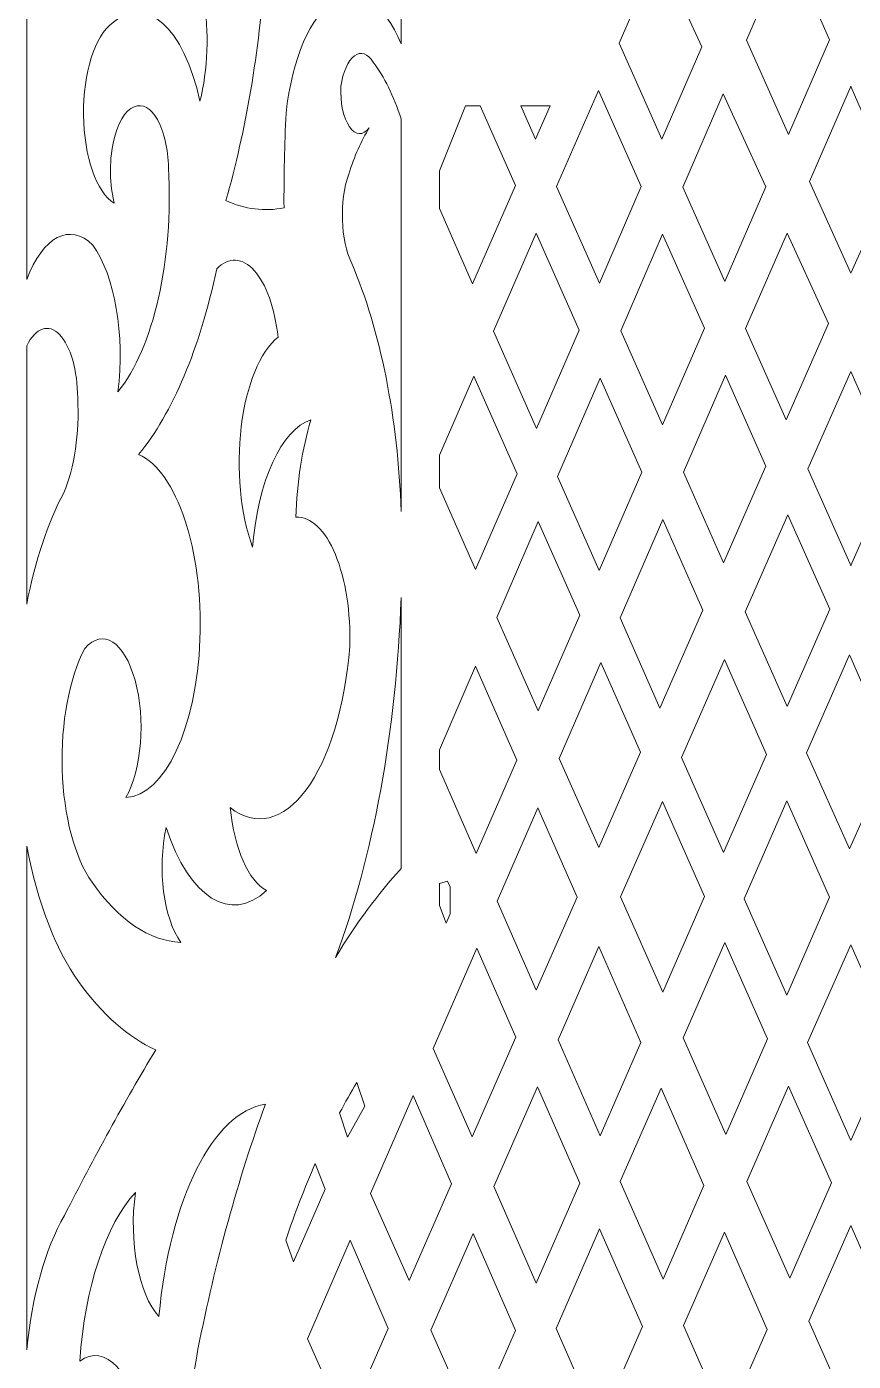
# Model space of a CAD drawing. Header units: millimetres. Extents: x -98 to 307, y -584 to 79.
# Drawn here: x 105.1 to 150.9, y -389 to -315 of the extents above; entities that cross this region are included whole.
import ezdxf

# ---------------------------------------------------------------- set-up
doc = ezdxf.new("R2010")
doc.units = ezdxf.units.MM
doc.header["$MEASUREMENT"] = 0
doc.layers.add('layer 1', color=7, linetype='Continuous')

msp = doc.modelspace()

# ---------------------------------------------------------------- linework, layer by layer
at = {"layer": 'layer 1', "lineweight": 9}
for points, knots in [([(105.0923, -305.7275), (105.0923, -305.7275), (105.0923, -329.0081), (105.0923, -329.0081), (105.0923, -329.0081), (106.001, -326.6092), (107.4861, -325.8355), (108.7602, -327.0974), (108.7602, -327.0974), (109.9796, -328.7672), (110.5517, -332.1077), (110.1521, -335.225), (110.1521, -335.225), (112.1309, -332.8307), (113.2499, -327.8787), (112.9583, -322.8064), (112.9583, -322.8064), (112.9301, -321.7553), (112.7058, -320.7826), (112.3422, -320.1354), (112.3422, -320.1354), (111.9787, -319.4883), (111.511, -319.2292), (111.0581, -319.424), (111.0581, -319.424), (110.5465, -319.6107), (110.1084, -320.3628), (109.8874, -321.4333), (109.8874, -321.4333), (109.6663, -322.5037), (109.691, -323.7544), (109.9533, -324.7751), (109.9533, -324.7751), (108.9678, -324.1982), (108.27, -322.1963), (108.2443, -319.8728), (108.2443, -319.8728), (108.2186, -317.5493), (108.8714, -315.4694), (109.8428, -314.7797), (109.8428, -314.7797), (111.7107, -313.1399), (113.8178, -315.0218), (114.7038, -319.1212), (114.7038, -319.1212), (115.1394, -317.3738), (115.219, -315.2788), (114.9217, -313.3862), (114.9217, -313.3862), (114.6243, -311.4934), (113.9797, -309.9924), (113.1571, -309.2771), (113.1571, -309.2771), (114.0356, -307.8702), (115.1647, -307.5667), (116.1621, -308.4693), (116.1621, -308.4693), (115.8378, -305.136), (114.7639, -302.4458), (113.3409, -301.4019), (113.3409, -301.4019), (111.9179, -300.358), (110.3593, -301.1169), (109.2463, -303.3958), (109.2463, -303.3958), (109.0425, -302.2148), (109.0544, -300.8965), (109.2794, -299.7358), (109.2794, -299.7358), (109.314, -299.4323), (109.2748, -299.1098), (109.1766, -298.8907), (109.1766, -298.8907), (109.0784, -298.6715), (108.9363, -298.5895), (108.8043, -298.6757), (108.8043, -298.6757), (108.0904, -299.2141), (107.5066, -300.4062), (107.1924, -301.9665), (107.1924, -301.9665), (106.8781, -303.5268), (106.8617, -305.3153), (107.1472, -306.9044), (107.1472, -306.9044), (107.5021, -308.6701), (108.2412, -309.8716), (109.0877, -310.0588), (109.0877, -310.0588), (109.9342, -310.2459), (110.7604, -309.3906), (111.2569, -307.8131), (111.2569, -307.8131), (111.0158, -309.9571), (110.3467, -311.7164), (109.4511, -312.5608), (109.4511, -312.5608), (108.5554, -313.4051), (107.538, -313.2359), (106.7053, -312.1041), (106.7053, -312.1041), (105.8613, -310.4682), (105.2913, -308.215), (105.0923, -305.7276)], [0, 0, 0, 0, 0.037037, 0.037037, 0.037037, 0.037037, 0.0740741, 0.0740741, 0.0740741, 0.0740741, 0.1111111, 0.1111111, 0.1111111, 0.1111111, 0.1481481, 0.1481481, 0.1481481, 0.1481481, 0.1851852, 0.1851852, 0.1851852, 0.1851852, 0.2222222, 0.2222222, 0.2222222, 0.2222222, 0.2592593, 0.2592593, 0.2592593, 0.2592593, 0.2962963, 0.2962963, 0.2962963, 0.2962963, 0.3333333, 0.3333333, 0.3333333, 0.3333333, 0.3703704, 0.3703704, 0.3703704, 0.3703704, 0.4074074, 0.4074074, 0.4074074, 0.4074074, 0.4444444, 0.4444444, 0.4444444, 0.4444444, 0.4814815, 0.4814815, 0.4814815, 0.4814815, 0.5185185, 0.5185185, 0.5185185, 0.5185185, 0.5555556, 0.5555556, 0.5555556, 0.5555556, 0.5925926, 0.5925926, 0.5925926, 0.5925926, 0.6296296, 0.6296296, 0.6296296, 0.6296296, 0.6666667, 0.6666667, 0.6666667, 0.6666667, 0.7037037, 0.7037037, 0.7037037, 0.7037037, 0.7407407, 0.7407407, 0.7407407, 0.7407407, 0.7777778, 0.7777778, 0.7777778, 0.7777778, 0.8148148, 0.8148148, 0.8148148, 0.8148148, 0.8518519, 0.8518519, 0.8518519, 0.8518519, 0.8888889, 0.8888889, 0.8888889, 0.8888889, 0.9259259, 0.9259259, 0.9259259, 0.9259259, 1, 1, 1, 1]), ([(134.678, -308.7217), (133.7525, -310.046), (132.628, -310.4338), (131.5726, -309.7928), (131.5726, -309.7928), (130.5172, -309.1516), (129.6254, -307.539), (129.11, -305.3394), (129.11, -305.3394), (128.6407, -308.115), (127.4505, -309.9009), (126.1492, -309.7818), (126.1492, -309.7818), (126.5886, -307.7894), (126.6524, -305.4733), (126.326, -303.3706), (126.326, -303.3706), (124.6577, -309.6617), (121.4818, -313.0001), (118.3053, -311.8012), (118.3053, -311.8012), (117.995, -316.381), (117.2564, -320.7544), (116.14, -324.6237), (116.14, -324.6237), (117.2013, -325.1104), (118.2877, -325.2464), (119.3659, -325.0276), (119.3659, -325.0276), (119.3577, -323.274), (119.3946, -321.521), (119.4764, -319.7774), (119.4764, -319.7774), (119.8131, -316.7367), (120.8462, -314.3538), (122.1739, -313.556), (122.1739, -313.556), (123.5015, -312.7581), (124.9141, -313.6712), (125.8619, -315.94), (125.8619, -315.94), (125.8619, -315.94), (125.8619, -312.8107), (125.8619, -312.8107), (125.8619, -312.8107), (125.8619, -312.8107), (133.9489, -312.8107), (133.9489, -312.8107), (133.9489, -312.8107), (134.1864, -311.4427), (134.4295, -310.0796), (134.678, -308.7218)], [0, 0, 0, 0, 0.0714286, 0.0714286, 0.0714286, 0.0714286, 0.1428571, 0.1428571, 0.1428571, 0.1428571, 0.2142857, 0.2142857, 0.2142857, 0.2142857, 0.2857143, 0.2857143, 0.2857143, 0.2857143, 0.3571429, 0.3571429, 0.3571429, 0.3571429, 0.4285714, 0.4285714, 0.4285714, 0.4285714, 0.5, 0.5, 0.5, 0.5, 0.5714286, 0.5714286, 0.5714286, 0.5714286, 0.6428571, 0.6428571, 0.6428571, 0.6428571, 0.7142857, 0.7142857, 0.7142857, 0.7142857, 0.7857143, 0.7857143, 0.7857143, 0.7857143, 0.8571429, 0.8571429, 0.8571429, 0.8571429, 1, 1, 1, 1]), ([(140.1453, -310.8716), (140.1453, -310.8716), (137.954, -315.8948), (137.954, -315.8948), (137.954, -315.8948), (137.954, -315.8948), (140.3164, -321.2218), (140.3164, -321.2218), (140.3164, -321.2218), (140.3164, -321.2218), (142.535, -316.0919), (142.535, -316.0919), (142.535, -316.0919), (142.535, -316.0919), (140.1453, -310.8716), (140.1453, -310.8716)], [0, 0, 0, 0, 0.2, 0.2, 0.2, 0.2, 0.4, 0.4, 0.4, 0.4, 0.6, 0.6, 0.6, 0.6, 1, 1, 1, 1]), ([(147.3043, -310.4444), (147.3043, -310.4444), (149.6305, -315.7119), (149.6305, -315.7119), (149.6305, -315.7119), (149.6305, -315.7119), (147.3529, -320.9563), (147.3529, -320.9563), (147.3529, -320.9563), (147.3529, -320.9563), (145.0201, -315.7235), (145.0201, -315.7235), (145.0201, -315.7235), (145.0201, -315.7235), (147.3043, -310.4444), (147.3043, -310.4444)], [0, 0, 0, 0, 0.2, 0.2, 0.2, 0.2, 0.4, 0.4, 0.4, 0.4, 0.6, 0.6, 0.6, 0.6, 1, 1, 1, 1]), ([(124.0943, -320.5851), (123.657, -321.2982), (123.2728, -322.1676), (122.9564, -323.1597), (122.9564, -323.1597), (122.4259, -324.6463), (122.4988, -326.8222), (123.1221, -328.107), (123.1221, -328.107), (124.7165, -331.815), (125.6868, -336.6899), (125.8619, -341.8724), (125.8619, -341.8724), (125.8619, -341.8724), (125.8619, -340.8893), (125.8619, -340.8893), (125.8619, -340.8893), (125.8619, -340.8893), (125.8619, -320.1008), (125.8619, -320.1008), (125.8619, -320.1008), (125.4459, -318.8206), (124.9195, -317.7485), (124.3153, -316.9504), (124.3153, -316.9504), (124.0101, -316.4648), (123.623, -316.3338), (123.2694, -316.5966), (123.2694, -316.5966), (122.9157, -316.8593), (122.6363, -317.4854), (122.5145, -318.2882), (122.5145, -318.2882), (122.4785, -319.1856), (122.665, -320.0538), (122.9978, -320.5377), (122.9978, -320.5377), (123.3305, -321.0215), (123.7538, -321.0399), (124.0943, -320.5852)], [0, 0, 0, 0, 0.0909091, 0.0909091, 0.0909091, 0.0909091, 0.1818182, 0.1818182, 0.1818182, 0.1818182, 0.2727273, 0.2727273, 0.2727273, 0.2727273, 0.3636364, 0.3636364, 0.3636364, 0.3636364, 0.4545455, 0.4545455, 0.4545455, 0.4545455, 0.5454545, 0.5454545, 0.5454545, 0.5454545, 0.6363636, 0.6363636, 0.6363636, 0.6363636, 0.7272727, 0.7272727, 0.7272727, 0.7272727, 0.8181818, 0.8181818, 0.8181818, 0.8181818, 1, 1, 1, 1]), ([(150.8077, -328.6564), (150.8077, -328.6564), (153.1007, -323.5621), (153.1007, -323.5621), (153.1007, -323.5621), (153.1007, -323.5621), (150.8297, -318.3274), (150.8297, -318.3274), (150.8297, -318.3274), (150.8297, -318.3274), (150.8061, -318.2755), (150.8061, -318.2755), (150.8061, -318.2755), (150.8061, -318.2755), (150.7856, -318.3274), (150.7856, -318.3274), (150.7856, -318.3274), (150.7856, -318.3274), (148.5146, -323.5621), (148.5146, -323.5621), (148.5146, -323.5621), (148.5146, -323.5621), (150.8077, -328.6564), (150.8077, -328.6564)], [0, 0, 0, 0, 0.1428571, 0.1428571, 0.1428571, 0.1428571, 0.2857143, 0.2857143, 0.2857143, 0.2857143, 0.4285714, 0.4285714, 0.4285714, 0.4285714, 0.5714286, 0.5714286, 0.5714286, 0.5714286, 0.7142857, 0.7142857, 0.7142857, 0.7142857, 1, 1, 1, 1]), ([(136.8098, -318.5177), (136.8098, -318.5177), (134.4877, -323.8407), (134.4877, -323.8407), (134.4877, -323.8407), (134.4877, -323.8407), (136.8652, -329.2015), (136.8652, -329.2015), (136.8652, -329.2015), (136.8652, -329.2015), (139.1833, -323.8416), (139.1833, -323.8416), (139.1833, -323.8416), (139.1833, -323.8416), (136.8098, -318.5177), (136.8098, -318.5177)], [0, 0, 0, 0, 0.2, 0.2, 0.2, 0.2, 0.4, 0.4, 0.4, 0.4, 0.6, 0.6, 0.6, 0.6, 1, 1, 1, 1]), ([(143.7306, -318.7035), (143.7306, -318.7035), (141.493, -323.875), (141.493, -323.875), (141.493, -323.875), (141.493, -323.875), (143.8132, -329.1067), (143.8132, -329.1067), (143.8132, -329.1067), (143.8132, -329.1067), (146.0915, -323.8607), (146.0915, -323.8607), (146.0915, -323.8607), (146.0915, -323.8607), (143.7306, -318.7035), (143.7306, -318.7035)], [0, 0, 0, 0, 0.2, 0.2, 0.2, 0.2, 0.4, 0.4, 0.4, 0.4, 0.6, 0.6, 0.6, 0.6, 1, 1, 1, 1]), ([(132.199, -323.7972), (132.199, -323.7972), (129.8292, -329.2502), (129.8292, -329.2502), (129.8292, -329.2502), (129.8292, -329.2502), (127.9831, -325.0692), (127.9831, -325.0692), (127.9831, -325.0692), (127.9831, -325.0692), (127.9831, -322.9714), (127.9831, -322.9714), (127.9831, -322.9714), (127.9831, -322.9714), (129.4324, -319.3736), (129.4324, -319.3736), (129.4324, -319.3736), (129.4324, -319.3736), (130.2465, -319.3736), (130.2465, -319.3736), (130.2465, -319.3736), (130.2465, -319.3736), (132.199, -323.7972), (132.199, -323.7972)], [0, 0, 0, 0, 0.1428571, 0.1428571, 0.1428571, 0.1428571, 0.2857143, 0.2857143, 0.2857143, 0.2857143, 0.4285714, 0.4285714, 0.4285714, 0.4285714, 0.5714286, 0.5714286, 0.5714286, 0.5714286, 0.7142857, 0.7142857, 0.7142857, 0.7142857, 1, 1, 1, 1]), ([(133.3222, -321.2129), (133.3222, -321.2129), (134.1216, -319.3736), (134.1216, -319.3736), (134.1216, -319.3736), (134.1216, -319.3736), (132.5065, -319.3736), (132.5065, -319.3736), (132.5065, -319.3736), (132.5065, -319.3736), (133.3222, -321.2129), (133.3222, -321.2129)], [0, 0, 0, 0, 0.25, 0.25, 0.25, 0.25, 0.5, 0.5, 0.5, 0.5, 1, 1, 1, 1]), ([(135.7363, -331.8117), (135.7363, -331.8117), (133.373, -337.2761), (133.373, -337.2761), (133.373, -337.2761), (133.373, -337.2761), (130.9855, -331.869), (130.9855, -331.869), (130.9855, -331.869), (130.9855, -331.869), (133.3596, -326.4267), (133.3596, -326.4267), (133.3596, -326.4267), (133.3596, -326.4267), (135.7363, -331.8117), (135.7363, -331.8117)], [0, 0, 0, 0, 0.2, 0.2, 0.2, 0.2, 0.4, 0.4, 0.4, 0.4, 0.6, 0.6, 0.6, 0.6, 1, 1, 1, 1]), ([(147.2691, -326.4329), (147.2691, -326.4329), (144.9738, -331.7236), (144.9738, -331.7236), (144.9738, -331.7236), (144.9738, -331.7236), (147.221, -336.7908), (147.221, -336.7908), (147.221, -336.7908), (147.221, -336.7908), (149.5636, -331.445), (149.5636, -331.445), (149.5636, -331.445), (149.5636, -331.445), (147.2691, -326.4329), (147.2691, -326.4329)], [0, 0, 0, 0, 0.2, 0.2, 0.2, 0.2, 0.4, 0.4, 0.4, 0.4, 0.6, 0.6, 0.6, 0.6, 1, 1, 1, 1]), ([(140.3627, -326.487), (140.3627, -326.487), (138.0411, -331.8527), (138.0411, -331.8527), (138.0411, -331.8527), (138.0411, -331.8527), (140.3549, -337.0698), (140.3549, -337.0698), (140.3549, -337.0698), (140.3549, -337.0698), (142.6869, -331.7001), (142.6869, -331.7001), (142.6869, -331.7001), (142.6869, -331.7001), (140.3627, -326.487), (140.3627, -326.487)], [0, 0, 0, 0, 0.2, 0.2, 0.2, 0.2, 0.4, 0.4, 0.4, 0.4, 0.6, 0.6, 0.6, 0.6, 1, 1, 1, 1]), ([(120.8573, -336.7899), (119.2252, -337.3092), (117.9214, -340.1558), (117.6204, -343.8576), (117.6204, -343.8576), (116.9452, -342.0016), (116.7107, -339.5077), (116.9927, -337.182), (116.9927, -337.182), (117.2748, -334.8562), (118.0375, -332.9936), (119.0345, -332.1961), (119.0345, -332.1961), (118.8522, -330.5853), (118.3701, -329.238), (117.7154, -328.5095), (117.7154, -328.5095), (117.0608, -327.781), (116.2993, -327.7446), (115.6318, -328.4099), (115.6318, -328.4099), (114.7064, -332.8108), (113.1888, -336.4196), (111.3011, -338.7084), (111.3011, -338.7084), (113.4172, -339.6255), (114.8872, -344.0496), (114.7051, -348.953), (114.7051, -348.953), (114.5229, -353.8563), (112.7475, -357.6511), (110.5941, -357.7402), (110.5941, -357.7402), (111.4735, -356.1976), (111.6949, -353.3795), (111.1052, -351.2344), (111.1052, -351.2344), (110.5155, -349.0892), (109.3083, -348.3211), (108.3183, -349.4611), (108.3183, -349.4611), (107.4506, -351.1086), (106.9829, -353.6095), (107.0618, -356.181), (107.0618, -356.181), (107.1406, -358.7523), (107.7563, -361.08), (108.7159, -362.4351), (108.7159, -362.4351), (110.1964, -364.5426), (111.8992, -365.6941), (113.6432, -365.7669), (113.6432, -365.7669), (112.687, -364.4572), (112.3312, -361.6892), (112.8257, -359.4061), (112.8257, -359.4061), (114.1213, -363.3176), (116.4067, -364.7474), (118.3937, -362.8895), (118.3937, -362.8895), (117.3937, -362.3644), (116.6129, -360.5803), (116.3831, -358.2956), (116.3831, -358.2956), (117.7832, -359.3842), (119.3216, -359.0226), (120.5954, -357.3055), (120.5954, -357.3055), (121.8692, -355.5883), (122.7516, -352.6867), (123.0117, -349.3602), (123.0117, -349.3602), (123.0738, -347.4808), (122.785, -345.6293), (122.2166, -344.2633), (122.2166, -344.2633), (121.6482, -342.8973), (120.8534, -342.1448), (120.0288, -342.1916), (120.0288, -342.1916), (120.0857, -340.2528), (120.3721, -338.3858), (120.8574, -336.7899)], [0, 0, 0, 0, 0.0454545, 0.0454545, 0.0454545, 0.0454545, 0.0909091, 0.0909091, 0.0909091, 0.0909091, 0.1363636, 0.1363636, 0.1363636, 0.1363636, 0.1818182, 0.1818182, 0.1818182, 0.1818182, 0.2272727, 0.2272727, 0.2272727, 0.2272727, 0.2727273, 0.2727273, 0.2727273, 0.2727273, 0.3181818, 0.3181818, 0.3181818, 0.3181818, 0.3636364, 0.3636364, 0.3636364, 0.3636364, 0.4090909, 0.4090909, 0.4090909, 0.4090909, 0.4545455, 0.4545455, 0.4545455, 0.4545455, 0.5, 0.5, 0.5, 0.5, 0.5454545, 0.5454545, 0.5454545, 0.5454545, 0.5909091, 0.5909091, 0.5909091, 0.5909091, 0.6363636, 0.6363636, 0.6363636, 0.6363636, 0.6818182, 0.6818182, 0.6818182, 0.6818182, 0.7272727, 0.7272727, 0.7272727, 0.7272727, 0.7727273, 0.7727273, 0.7727273, 0.7727273, 0.8181818, 0.8181818, 0.8181818, 0.8181818, 0.8636364, 0.8636364, 0.8636364, 0.8636364, 0.9090909, 0.9090909, 0.9090909, 0.9090909, 1, 1, 1, 1]), ([(107.9205, -335.5784), (107.9153, -334.0553), (107.5219, -332.6788), (106.9137, -332.0551), (106.9137, -332.0551), (106.3054, -331.4313), (105.5939, -331.6749), (105.0923, -332.6784), (105.0923, -332.6784), (105.0923, -332.6784), (105.0923, -347.0041), (105.0923, -347.0041), (105.0923, -347.0041), (105.555, -344.6049), (106.2591, -342.4889), (107.1472, -340.8286), (107.1472, -340.8286), (107.7466, -339.4461), (108.0321, -337.5076), (107.9205, -335.5785)], [0, 0, 0, 0, 0.1666667, 0.1666667, 0.1666667, 0.1666667, 0.3333333, 0.3333333, 0.3333333, 0.3333333, 0.5, 0.5, 0.5, 0.5, 0.6666667, 0.6666667, 0.6666667, 0.6666667, 1, 1, 1, 1]), ([(129.8934, -334.3723), (129.8934, -334.3723), (132.291, -339.778), (132.291, -339.778), (132.291, -339.778), (132.291, -339.778), (129.9919, -345.0939), (129.9919, -345.0939), (129.9919, -345.0939), (129.9919, -345.0939), (127.9831, -340.5627), (127.9831, -340.5627), (127.9831, -340.5627), (127.9831, -340.5627), (127.9831, -338.7514), (127.9831, -338.7514), (127.9831, -338.7514), (127.9831, -338.7514), (129.8934, -334.3723), (129.8934, -334.3723)], [0, 0, 0, 0, 0.1666667, 0.1666667, 0.1666667, 0.1666667, 0.3333333, 0.3333333, 0.3333333, 0.3333333, 0.5, 0.5, 0.5, 0.5, 0.6666667, 0.6666667, 0.6666667, 0.6666667, 1, 1, 1, 1]), ([(139.2152, -339.694), (139.2152, -339.694), (136.8477, -345.1454), (136.8477, -345.1454), (136.8477, -345.1454), (136.8477, -345.1454), (134.5455, -339.9314), (134.5455, -339.9314), (134.5455, -339.9314), (134.5455, -339.9314), (136.9091, -334.4688), (136.9091, -334.4688), (136.9091, -334.4688), (136.9091, -334.4688), (139.2152, -339.694), (139.2152, -339.694)], [0, 0, 0, 0, 0.2, 0.2, 0.2, 0.2, 0.4, 0.4, 0.4, 0.4, 0.6, 0.6, 0.6, 0.6, 1, 1, 1, 1]), ([(143.8511, -334.3114), (143.8511, -334.3114), (141.5173, -339.6908), (141.5173, -339.6908), (141.5173, -339.6908), (141.5173, -339.6908), (143.7471, -344.7183), (143.7471, -344.7183), (143.7471, -344.7183), (143.7471, -344.7183), (146.0986, -339.3522), (146.0986, -339.3522), (146.0986, -339.3522), (146.0986, -339.3522), (143.8511, -334.3114), (143.8511, -334.3114)], [0, 0, 0, 0, 0.2, 0.2, 0.2, 0.2, 0.4, 0.4, 0.4, 0.4, 0.6, 0.6, 0.6, 0.6, 1, 1, 1, 1]), ([(150.8077, -334.1143), (150.8077, -334.1143), (153.1899, -339.5067), (153.1899, -339.5067), (153.1899, -339.5067), (153.1899, -339.5067), (150.8714, -344.7345), (150.8714, -344.7345), (150.8714, -344.7345), (150.8714, -344.7345), (150.8098, -344.8757), (150.8098, -344.8757), (150.8098, -344.8757), (150.8098, -344.8757), (150.7439, -344.7345), (150.7439, -344.7345), (150.7439, -344.7345), (150.7439, -344.7345), (148.4254, -339.5067), (148.4254, -339.5067), (148.4254, -339.5067), (148.4254, -339.5067), (150.8077, -334.1143), (150.8077, -334.1143)], [0, 0, 0, 0, 0.1428571, 0.1428571, 0.1428571, 0.1428571, 0.2857143, 0.2857143, 0.2857143, 0.2857143, 0.4285714, 0.4285714, 0.4285714, 0.4285714, 0.5714286, 0.5714286, 0.5714286, 0.5714286, 0.7142857, 0.7142857, 0.7142857, 0.7142857, 1, 1, 1, 1]), ([(135.7711, -347.6245), (135.7711, -347.6245), (133.4664, -352.9314), (133.4664, -352.9314), (133.4664, -352.9314), (133.4664, -352.9314), (131.1658, -347.742), (131.1658, -347.742), (131.1658, -347.742), (131.1658, -347.742), (133.4658, -342.4268), (133.4658, -342.4268), (133.4658, -342.4268), (133.4658, -342.4268), (135.7711, -347.6245), (135.7711, -347.6245)], [0, 0, 0, 0, 0.2, 0.2, 0.2, 0.2, 0.4, 0.4, 0.4, 0.4, 0.6, 0.6, 0.6, 0.6, 1, 1, 1, 1]), ([(142.5941, -347.3495), (142.5941, -347.3495), (140.2165, -352.7751), (140.2165, -352.7751), (140.2165, -352.7751), (140.2165, -352.7751), (138.0094, -347.7765), (138.0094, -347.7765), (138.0094, -347.7765), (138.0094, -347.7765), (140.3755, -342.3227), (140.3755, -342.3227), (140.3755, -342.3227), (140.3755, -342.3227), (142.5941, -347.3495), (142.5941, -347.3495)], [0, 0, 0, 0, 0.2, 0.2, 0.2, 0.2, 0.4, 0.4, 0.4, 0.4, 0.6, 0.6, 0.6, 0.6, 1, 1, 1, 1]), ([(147.3069, -342.0624), (147.3069, -342.0624), (144.9537, -347.4388), (144.9537, -347.4388), (144.9537, -347.4388), (144.9537, -347.4388), (147.2805, -352.6854), (147.2805, -352.6854), (147.2805, -352.6854), (147.2805, -352.6854), (149.6341, -347.2823), (149.6341, -347.2823), (149.6341, -347.2823), (149.6341, -347.2823), (147.3069, -342.0624), (147.3069, -342.0624)], [0, 0, 0, 0, 0.2, 0.2, 0.2, 0.2, 0.4, 0.4, 0.4, 0.4, 0.6, 0.6, 0.6, 0.6, 1, 1, 1, 1]), ([(125.8619, -346.6482), (125.5971, -354.0092), (124.3242, -360.9927), (122.2239, -366.6072), (122.2239, -366.6072), (123.3679, -364.713), (124.5858, -363.063), (125.8619, -361.6779), (125.8619, -361.6779), (125.8619, -361.6779), (125.8619, -346.6482), (125.8619, -346.6482)], [0, 0, 0, 0, 0.25, 0.25, 0.25, 0.25, 0.5, 0.5, 0.5, 0.5, 1, 1, 1, 1]), ([(146.1226, -355.3437), (146.1226, -355.3437), (143.7528, -360.7839), (143.7528, -360.7839), (143.7528, -360.7839), (143.7528, -360.7839), (141.4226, -355.5065), (141.4226, -355.5065), (141.4226, -355.5065), (141.4226, -355.5065), (143.7985, -350.0781), (143.7985, -350.0781), (143.7985, -350.0781), (143.7985, -350.0781), (146.1226, -355.3437), (146.1226, -355.3437)], [0, 0, 0, 0, 0.2, 0.2, 0.2, 0.2, 0.4, 0.4, 0.4, 0.4, 0.6, 0.6, 0.6, 0.6, 1, 1, 1, 1]), ([(150.737, -360.5882), (150.737, -360.5882), (153.1214, -355.262), (153.1214, -355.262), (153.1214, -355.262), (153.1214, -355.262), (150.7591, -349.8649), (150.7591, -349.8649), (150.7591, -349.8649), (150.7591, -349.8649), (150.7367, -349.8153), (150.7367, -349.8153), (150.7367, -349.8153), (150.7367, -349.8153), (150.7149, -349.8649), (150.7149, -349.8649), (150.7149, -349.8649), (150.7149, -349.8649), (148.3527, -355.262), (148.3527, -355.262), (148.3527, -355.262), (148.3527, -355.262), (150.737, -360.5882), (150.737, -360.5882)], [0, 0, 0, 0, 0.1428571, 0.1428571, 0.1428571, 0.1428571, 0.2857143, 0.2857143, 0.2857143, 0.2857143, 0.4285714, 0.4285714, 0.4285714, 0.4285714, 0.5714286, 0.5714286, 0.5714286, 0.5714286, 0.7142857, 0.7142857, 0.7142857, 0.7142857, 1, 1, 1, 1]), ([(129.9913, -350.4565), (129.9913, -350.4565), (132.2808, -355.6611), (132.2808, -355.6611), (132.2808, -355.6611), (132.2808, -355.6611), (130.0322, -360.8388), (130.0322, -360.8388), (130.0322, -360.8388), (130.0322, -360.8388), (127.9831, -356.171), (127.9831, -356.171), (127.9831, -356.171), (127.9831, -356.171), (127.9831, -355.0976), (127.9831, -355.0976), (127.9831, -355.0976), (127.9831, -355.0976), (129.9913, -350.4565), (129.9913, -350.4565)], [0, 0, 0, 0, 0.1666667, 0.1666667, 0.1666667, 0.1666667, 0.3333333, 0.3333333, 0.3333333, 0.3333333, 0.5, 0.5, 0.5, 0.5, 0.6666667, 0.6666667, 0.6666667, 0.6666667, 1, 1, 1, 1]), ([(139.1425, -355.226), (139.1425, -355.226), (136.8266, -360.511), (136.8266, -360.511), (136.8266, -360.511), (136.8266, -360.511), (134.6322, -355.5611), (134.6322, -355.5611), (134.6322, -355.5611), (134.6322, -355.5611), (136.936, -350.2509), (136.936, -350.2509), (136.936, -350.2509), (136.936, -350.2509), (139.1425, -355.226), (139.1425, -355.226)], [0, 0, 0, 0, 0.2, 0.2, 0.2, 0.2, 0.4, 0.4, 0.4, 0.4, 0.6, 0.6, 0.6, 0.6, 1, 1, 1, 1]), ([(142.6899, -363.2241), (142.6899, -363.2241), (140.3801, -368.5266), (140.3801, -368.5266), (140.3801, -368.5266), (140.3801, -368.5266), (138.0371, -363.2415), (138.0371, -363.2415), (138.0371, -363.2415), (138.0371, -363.2415), (140.3519, -357.9527), (140.3519, -357.9527), (140.3519, -357.9527), (140.3519, -357.9527), (142.6899, -363.2241), (142.6899, -363.2241)], [0, 0, 0, 0, 0.2, 0.2, 0.2, 0.2, 0.4, 0.4, 0.4, 0.4, 0.6, 0.6, 0.6, 0.6, 1, 1, 1, 1]), ([(149.619, -363.2655), (149.619, -363.2655), (147.2495, -368.7032), (147.2495, -368.7032), (147.2495, -368.7032), (147.2495, -368.7032), (144.8846, -363.3471), (144.8846, -363.3471), (144.8846, -363.3471), (144.8846, -363.3471), (147.2598, -357.9204), (147.2598, -357.9204), (147.2598, -357.9204), (147.2598, -357.9204), (149.619, -363.2655), (149.619, -363.2655)], [0, 0, 0, 0, 0.2, 0.2, 0.2, 0.2, 0.4, 0.4, 0.4, 0.4, 0.6, 0.6, 0.6, 0.6, 1, 1, 1, 1]), ([(135.6229, -363.258), (135.6229, -363.258), (133.3606, -368.4205), (133.3606, -368.4205), (133.3606, -368.4205), (133.3606, -368.4205), (131.1942, -363.4856), (131.1942, -363.4856), (131.1942, -363.4856), (131.1942, -363.4856), (133.4429, -358.3025), (133.4429, -358.3025), (133.4429, -358.3025), (133.4429, -358.3025), (135.6229, -363.258), (135.6229, -363.258)], [0, 0, 0, 0, 0.2, 0.2, 0.2, 0.2, 0.4, 0.4, 0.4, 0.4, 0.6, 0.6, 0.6, 0.6, 1, 1, 1, 1]), ([(105.0923, -360.4371), (105.0923, -360.4371), (105.0923, -388.3683), (105.0923, -388.3683), (105.0923, -388.3683), (105.3815, -385.3915), (106.1258, -382.7477), (107.1914, -380.9117), (107.1914, -380.9117), (108.8222, -377.692), (110.5102, -374.6268), (112.2512, -371.7239), (112.2512, -371.7239), (110.7355, -371.0518), (109.2842, -369.7698), (107.9647, -367.9377), (107.9647, -367.9377), (106.6947, -366.1658), (105.6923, -363.5485), (105.0923, -360.4371)], [0, 0, 0, 0, 0.1666667, 0.1666667, 0.1666667, 0.1666667, 0.3333333, 0.3333333, 0.3333333, 0.3333333, 0.5, 0.5, 0.5, 0.5, 0.6666667, 0.6666667, 0.6666667, 0.6666667, 1, 1, 1, 1]), ([(128.3549, -364.7011), (128.3549, -364.7011), (128.5797, -364.1834), (128.5797, -364.1834), (128.5797, -364.1834), (128.5797, -364.1834), (128.5797, -362.6896), (128.5797, -362.6896), (128.5797, -362.6896), (128.5797, -362.6896), (128.4387, -362.3671), (128.4387, -362.3671), (128.4387, -362.3671), (128.4387, -362.3671), (127.9831, -362.5076), (127.9831, -362.5076), (127.9831, -362.5076), (127.9831, -362.5076), (127.9831, -363.7317), (127.9831, -363.7317), (127.9831, -363.7317), (127.9831, -363.7317), (128.3549, -364.7011), (128.3549, -364.7011)], [0, 0, 0, 0, 0.1428571, 0.1428571, 0.1428571, 0.1428571, 0.2857143, 0.2857143, 0.2857143, 0.2857143, 0.4285714, 0.4285714, 0.4285714, 0.4285714, 0.5714286, 0.5714286, 0.5714286, 0.5714286, 0.7142857, 0.7142857, 0.7142857, 0.7142857, 1, 1, 1, 1]), ([(132.2226, -371.0176), (132.2226, -371.0176), (129.7956, -376.556), (129.7956, -376.556), (129.7956, -376.556), (129.7956, -376.556), (127.6477, -371.6605), (127.6477, -371.6605), (127.6477, -371.6605), (127.6477, -371.6605), (130.0657, -366.0869), (130.0657, -366.0869), (130.0657, -366.0869), (130.0657, -366.0869), (132.2226, -371.0176), (132.2226, -371.0176)], [0, 0, 0, 0, 0.2, 0.2, 0.2, 0.2, 0.4, 0.4, 0.4, 0.4, 0.6, 0.6, 0.6, 0.6, 1, 1, 1, 1]), ([(139.1663, -371.3129), (139.1663, -371.3129), (136.9072, -376.4992), (136.9072, -376.4992), (136.9072, -376.4992), (136.9072, -376.4992), (134.5673, -371.1692), (134.5673, -371.1692), (134.5673, -371.1692), (134.5673, -371.1692), (136.8294, -366.0007), (136.8294, -366.0007), (136.8294, -366.0007), (136.8294, -366.0007), (139.1663, -371.3129), (139.1663, -371.3129)], [0, 0, 0, 0, 0.2, 0.2, 0.2, 0.2, 0.4, 0.4, 0.4, 0.4, 0.6, 0.6, 0.6, 0.6, 1, 1, 1, 1]), ([(146.1941, -371.1252), (146.1941, -371.1252), (143.8831, -376.4286), (143.8831, -376.4286), (143.8831, -376.4286), (143.8831, -376.4286), (141.506, -371.0664), (141.506, -371.0664), (141.506, -371.0664), (141.506, -371.0664), (143.8216, -365.7758), (143.8216, -365.7758), (143.8216, -365.7758), (143.8216, -365.7758), (146.1941, -371.1252), (146.1941, -371.1252)], [0, 0, 0, 0, 0.2, 0.2, 0.2, 0.2, 0.4, 0.4, 0.4, 0.4, 0.6, 0.6, 0.6, 0.6, 1, 1, 1, 1]), ([(150.8077, -365.9086), (150.8077, -365.9086), (153.206, -371.3298), (153.206, -371.3298), (153.206, -371.3298), (153.206, -371.3298), (150.8297, -376.7114), (150.8297, -376.7114), (150.8297, -376.7114), (150.8297, -376.7114), (150.8072, -376.7634), (150.8072, -376.7634), (150.8072, -376.7634), (150.8072, -376.7634), (150.7856, -376.7114), (150.7856, -376.7114), (150.7856, -376.7114), (150.7856, -376.7114), (148.4093, -371.3298), (148.4093, -371.3298), (148.4093, -371.3298), (148.4093, -371.3298), (150.8077, -365.9086), (150.8077, -365.9086)], [0, 0, 0, 0, 0.1428571, 0.1428571, 0.1428571, 0.1428571, 0.2857143, 0.2857143, 0.2857143, 0.2857143, 0.4285714, 0.4285714, 0.4285714, 0.4285714, 0.5714286, 0.5714286, 0.5714286, 0.5714286, 0.7142857, 0.7142857, 0.7142857, 0.7142857, 1, 1, 1, 1]), ([(123.3994, -373.5435), (123.0752, -374.0825), (122.7584, -374.6445), (122.4494, -375.2286), (122.4494, -375.2286), (122.4494, -375.2286), (122.8791, -376.5701), (122.8791, -376.5701), (122.8791, -376.5701), (122.8791, -376.5701), (123.8513, -374.8538), (123.8513, -374.8538), (123.8513, -374.8538), (123.8513, -374.8538), (123.3994, -373.5435), (123.3994, -373.5435)], [0, 0, 0, 0, 0.2, 0.2, 0.2, 0.2, 0.4, 0.4, 0.4, 0.4, 0.6, 0.6, 0.6, 0.6, 1, 1, 1, 1]), ([(135.7662, -379.1186), (135.7662, -379.1186), (133.3518, -384.6612), (133.3518, -384.6612), (133.3518, -384.6612), (133.3518, -384.6612), (131.0041, -379.3103), (131.0041, -379.3103), (131.0041, -379.3103), (131.0041, -379.3103), (133.4277, -373.7727), (133.4277, -373.7727), (133.4277, -373.7727), (133.4277, -373.7727), (135.7662, -379.1186), (135.7662, -379.1186)], [0, 0, 0, 0, 0.2, 0.2, 0.2, 0.2, 0.4, 0.4, 0.4, 0.4, 0.6, 0.6, 0.6, 0.6, 1, 1, 1, 1]), ([(149.7347, -379.1079), (149.7347, -379.1079), (147.4155, -384.3966), (147.4155, -384.3966), (147.4155, -384.3966), (147.4155, -384.3966), (145.0352, -379.0272), (145.0352, -379.0272), (145.0352, -379.0272), (145.0352, -379.0272), (147.3533, -373.7388), (147.3533, -373.7388), (147.3533, -373.7388), (147.3533, -373.7388), (149.7347, -379.1079), (149.7347, -379.1079)], [0, 0, 0, 0, 0.2, 0.2, 0.2, 0.2, 0.4, 0.4, 0.4, 0.4, 0.6, 0.6, 0.6, 0.6, 1, 1, 1, 1]), ([(128.6578, -379.1524), (128.6578, -379.1524), (126.3023, -384.5277), (126.3023, -384.5277), (126.3023, -384.5277), (126.3023, -384.5277), (124.1627, -379.6935), (124.1627, -379.6935), (124.1627, -379.6935), (124.1627, -379.6935), (126.5224, -374.2542), (126.5224, -374.2542), (126.5224, -374.2542), (126.5224, -374.2542), (128.6578, -379.1524), (128.6578, -379.1524)], [0, 0, 0, 0, 0.2, 0.2, 0.2, 0.2, 0.4, 0.4, 0.4, 0.4, 0.6, 0.6, 0.6, 0.6, 1, 1, 1, 1]), ([(142.6558, -379.2451), (142.6558, -379.2451), (140.3926, -384.4389), (140.3926, -384.4389), (140.3926, -384.4389), (140.3926, -384.4389), (138.0193, -379.0326), (138.0193, -379.0326), (138.0193, -379.0326), (138.0193, -379.0326), (140.2851, -373.856), (140.2851, -373.856), (140.2851, -373.856), (140.2851, -373.856), (142.6558, -379.2451), (142.6558, -379.2451)], [0, 0, 0, 0, 0.2, 0.2, 0.2, 0.2, 0.4, 0.4, 0.4, 0.4, 0.6, 0.6, 0.6, 0.6, 1, 1, 1, 1]), ([(112.428, -386.5152), (113.0181, -380.0022), (115.4353, -375.1855), (118.3397, -374.7352), (118.3397, -374.7352), (116.8266, -378.8583), (115.5662, -383.4327), (114.5933, -388.3326), (114.5933, -388.3326), (113.6549, -393.6914), (112.9598, -399.2562), (112.5188, -404.9394), (112.5188, -404.9394), (111.7734, -403.6297), (111.0287, -402.3178), (110.2847, -401.0037), (110.2847, -401.0037), (111.5747, -399.3688), (112.114, -395.7687), (111.5329, -392.6707), (111.5329, -392.6707), (110.9518, -389.5728), (109.4389, -387.9821), (108.031, -388.9889), (108.031, -388.9889), (108.3244, -384.9002), (109.4819, -381.4057), (111.1243, -379.6497), (111.1243, -379.6497), (110.7428, -382.3613), (111.3006, -385.2991), (112.428, -386.5152)], [0, 0, 0, 0, 0.1111111, 0.1111111, 0.1111111, 0.1111111, 0.2222222, 0.2222222, 0.2222222, 0.2222222, 0.3333333, 0.3333333, 0.3333333, 0.3333333, 0.4444444, 0.4444444, 0.4444444, 0.4444444, 0.5555556, 0.5555556, 0.5555556, 0.5555556, 0.6666667, 0.6666667, 0.6666667, 0.6666667, 0.7777778, 0.7777778, 0.7777778, 0.7777778, 1, 1, 1, 1]), ([(119.4643, -382.2837), (119.4643, -382.2837), (119.8962, -383.4863), (119.8962, -383.4863), (119.8962, -383.4863), (119.8962, -383.4863), (121.6418, -379.4477), (121.6418, -379.4477), (121.6418, -379.4477), (121.6418, -379.4477), (121.0992, -378.036), (121.0992, -378.036), (121.0992, -378.036), (120.5152, -379.3708), (119.9691, -380.7896), (119.4643, -382.2837)], [0, 0, 0, 0, 0.2, 0.2, 0.2, 0.2, 0.4, 0.4, 0.4, 0.4, 0.6, 0.6, 0.6, 0.6, 1, 1, 1, 1]), ([(132.206, -387.2917), (132.206, -387.2917), (129.8846, -392.621), (129.8846, -392.621), (129.8846, -392.621), (129.8846, -392.621), (127.5182, -387.2746), (127.5182, -387.2746), (127.5182, -387.2746), (127.5182, -387.2746), (129.863, -381.9172), (129.863, -381.9172), (129.863, -381.9172), (129.863, -381.9172), (132.206, -387.2917), (132.206, -387.2917)], [0, 0, 0, 0, 0.2, 0.2, 0.2, 0.2, 0.4, 0.4, 0.4, 0.4, 0.6, 0.6, 0.6, 0.6, 1, 1, 1, 1]), ([(139.2452, -387.072), (139.2452, -387.072), (136.8358, -392.6016), (136.8358, -392.6016), (136.8358, -392.6016), (136.8358, -392.6016), (134.4552, -387.1759), (134.4552, -387.1759), (134.4552, -387.1759), (134.4552, -387.1759), (136.8736, -381.6503), (136.8736, -381.6503), (136.8736, -381.6503), (136.8736, -381.6503), (139.2452, -387.072), (139.2452, -387.072)], [0, 0, 0, 0, 0.2, 0.2, 0.2, 0.2, 0.4, 0.4, 0.4, 0.4, 0.6, 0.6, 0.6, 0.6, 1, 1, 1, 1]), ([(146.1708, -387.2351), (146.1708, -387.2351), (143.8967, -392.4208), (143.8967, -392.4208), (143.8967, -392.4208), (143.8967, -392.4208), (141.5288, -387.0267), (141.5288, -387.0267), (141.5288, -387.0267), (141.5288, -387.0267), (143.7998, -381.8457), (143.7998, -381.8457), (143.7998, -381.8457), (143.7998, -381.8457), (146.1708, -387.2351), (146.1708, -387.2351)], [0, 0, 0, 0, 0.2, 0.2, 0.2, 0.2, 0.4, 0.4, 0.4, 0.4, 0.6, 0.6, 0.6, 0.6, 1, 1, 1, 1]), ([(150.8077, -381.4773), (150.8077, -381.4773), (153.142, -386.7825), (153.142, -386.7825), (153.142, -386.7825), (153.142, -386.7825), (150.8297, -391.9983), (150.8297, -391.9983), (150.8297, -391.9983), (150.8297, -391.9983), (150.807, -392.0493), (150.807, -392.0493), (150.807, -392.0493), (150.807, -392.0493), (150.7856, -391.9983), (150.7856, -391.9983), (150.7856, -391.9983), (150.7856, -391.9983), (148.4733, -386.7825), (148.4733, -386.7825), (148.4733, -386.7825), (148.4733, -386.7825), (150.8077, -381.4773), (150.8077, -381.4773)], [0, 0, 0, 0, 0.1428571, 0.1428571, 0.1428571, 0.1428571, 0.2857143, 0.2857143, 0.2857143, 0.2857143, 0.4285714, 0.4285714, 0.4285714, 0.4285714, 0.5714286, 0.5714286, 0.5714286, 0.5714286, 0.7142857, 0.7142857, 0.7142857, 0.7142857, 1, 1, 1, 1]), ([(125.1423, -387.175), (125.1423, -387.175), (122.7872, -392.5495), (122.7872, -392.5495), (122.7872, -392.5495), (122.7872, -392.5495), (120.6649, -387.756), (120.6649, -387.756), (120.6649, -387.756), (120.6649, -387.756), (123.0355, -382.2918), (123.0355, -382.2918), (123.0355, -382.2918), (123.0355, -382.2918), (125.1423, -387.175), (125.1423, -387.175)], [0, 0, 0, 0, 0.2, 0.2, 0.2, 0.2, 0.4, 0.4, 0.4, 0.4, 0.6, 0.6, 0.6, 0.6, 1, 1, 1, 1])]:
    msp.add_open_spline(points, degree=3, knots=knots, dxfattribs=at)

doc.saveas('drawing.dxf')
